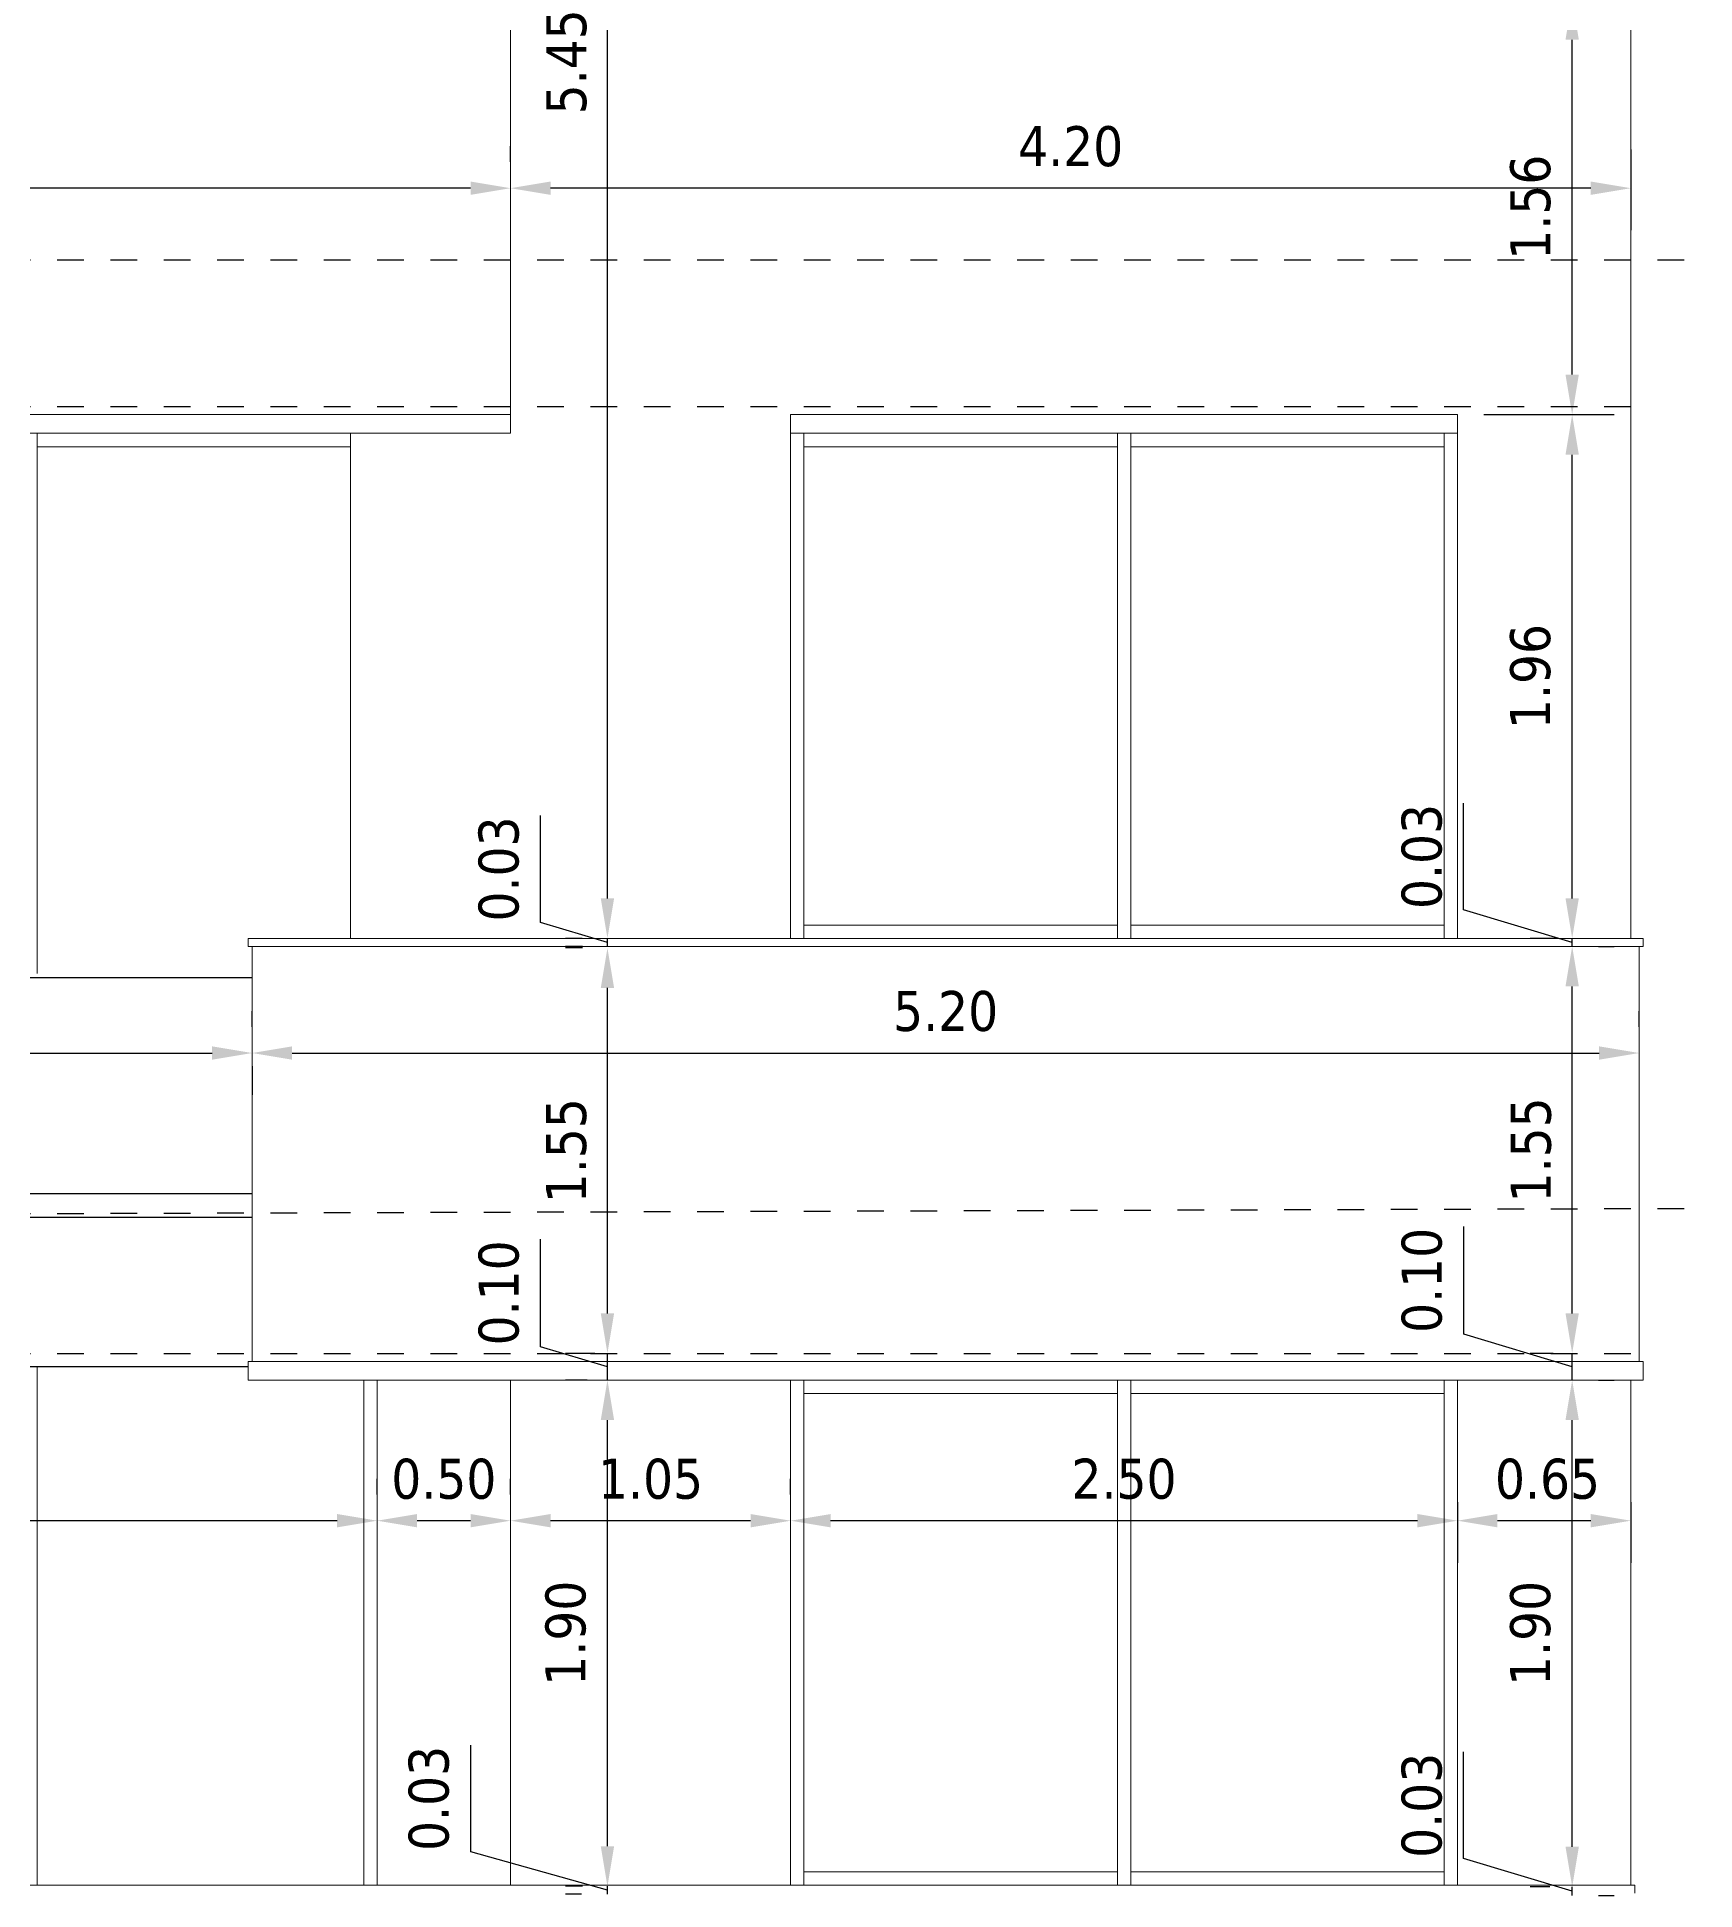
# Model space of a CAD drawing. Header units: millimetres. Extents: x 844 to 2732, y 457 to 943.
# Drawn here: x 2531.82 to 2538.04, y 471.3 to 478.25 of the extents above; entities that cross this region are included whole.
import ezdxf

# ---------------------------------------------------------------- set-up
doc = ezdxf.new("R2010")
doc.units = ezdxf.units.MM
doc.header["$LTSCALE"] = 0.01
doc.linetypes.add('ACAD_ISO03W100', pattern=[30, 12, -18])
doc.layers.add('05-Dim', color=5, linetype='Continuous')
for name, color, linetype, lineweight in [('A-GENM', 13, 'Continuous', 9), ('A-GLAZ-CWMG', 6, 'Continuous', 9), ('A-WALL', 3, 'Continuous', 9)]:
    doc.layers.add(name, color=color, linetype=linetype, lineweight=lineweight)
doc.styles.add('Tahoma', font='tahoma.ttf', dxfattribs={"height": 0.15})
doc.dimstyles.new('Diagonal_-_Centre_-_2_5mm_Arial', dxfattribs={"dimscale": 0.2, "dimtxt": 0.15, "dimasz": 0.75, "dimexe": 0.787402, "dimexo": 0.492126, "dimgap": 0.05, "dimtad": 0, "dimrnd": 0.01, "dimzin": 0, "dimdsep": 46, "dimtxsty": 'Tahoma', "dimcen": 0, "dimdle": 0.787402, "dimazin": 0, "dimtfac": 1, "dimtmove": 1, "dimatfit": 3, "dimfxl": 1, "dimtvp": 1, "dimtolj": 1, "dimtzin": 0, "dimarcsym": 1})

# ---------------------------------------------------------------- blocks, each defined once
blk = doc.blocks.new('Rectangular Mullion - 50 x 150mm-513995-South')
at = {"layer": 'A-GLAZ-CWMG'}
blk.add_line((-1.3076, 9.45), (-1.3076, 7.5562), dxfattribs=at)
blk = doc.blocks.new('Rectangular Mullion - 50 x 150mm-513993-South')
at = {"layer": 'A-GLAZ-CWMG'}
for p, q in [((-5.1326, 9.5), (-5.1326, 7.5562)), ((-5.0826, 7.5562), (-5.0826, 9.5))]:
    blk.add_line(p, q, dxfattribs=at)
blk = doc.blocks.new('Rectangular Mullion - 50 x 150mm-460803-South')
at = {"layer": 'A-GLAZ-CWMG'}
for q in [(-2.5326, 13), (-1.3576, 12.95)]:
    blk.add_line((-2.5326, 12.95), q, dxfattribs=at)
blk = doc.blocks.new('Rectangular Mullion - 50 x 150mm-460567-South')
at = {"layer": 'A-GLAZ-CWMG'}
for p, q in [((1.5674, 9.4), (1.5674, 9.45)), ((2.7424, 9.45), (2.7424, 9.4)), ((1.5674, 9.4), (2.7424, 9.4))]:
    blk.add_line(p, q, dxfattribs=at)
blk = doc.blocks.new('Rectangular Mullion - 50 x 150mm-460568-South')
at = {"layer": 'A-GLAZ-CWMG'}
for p, q in [((1.5174, 4.2), (1.5174, 4.25)), ((2.6924, 4.25), (1.5174, 4.25)), ((2.6924, 4.25), (2.6924, 4.2))]:
    blk.add_line(p, q, dxfattribs=at)
blk = doc.blocks.new('Rectangular Mullion - 50 x 150mm-540754-South')
at = {"layer": 'A-GLAZ-CWMG'}
blk.add_line((2.7424, 9.45), (2.7424, 7.5562), dxfattribs=at)
blk = doc.blocks.new('Rectangular Mullion - 50 x 150mm-540755-South')
at = {"layer": 'A-GLAZ-CWMG'}
blk.add_line((0.3424, 7.5562), (0.3424, 9.45), dxfattribs=at)
blk = doc.blocks.new('*D928')
at = {"layer": '05-Dim', "color": 0, "lineweight": -2, "transparency": 16777216}
for p, q in [((2527.4494, 474.4396), (2532.4807, 474.4396)), ((2527.2994, 474.3905), (2527.2994, 474.2822)), ((2532.6307, 474.3905), (2532.6307, 474.2822))]:
    blk.add_line(p, q, dxfattribs=at)
at = {"layer": '05-Dim', "color": 0, "transparency": 16777216}
for points in [[(2527.4494, 474.4646), (2527.4494, 474.4146), (2527.2994, 474.4396)], [(2532.4807, 474.4646), (2532.4807, 474.4146), (2532.6307, 474.4396)]]:
    blk.add_solid(points, dxfattribs=at)
at = {"layer": 'Defpoints', "color": 0, "transparency": 16777216}
for p in [(2527.2994, 474.489), (2532.6307, 474.489), (2532.6307, 474.4396)]:
    blk.add_point(p, dxfattribs=at)
at = {"layer": '05-Dim', "color": 0, "transparency": 16777216, "insert": (2529.9192, 474.5959), "char_height": 0.15, "attachment_point": 5, "style": 'Tahoma'}
blk.add_mtext('\\A1;5.35', dxfattribs=at)
blk = doc.blocks.new('*D929')
at = {"layer": '05-Dim', "color": 0, "lineweight": -2, "transparency": 16777216}
for p, q in [((2532.6307, 474.5381), (2532.6307, 474.5971)), ((2537.8307, 474.5381), (2537.8307, 474.5971)), ((2532.7807, 474.4396), (2537.6807, 474.4396))]:
    blk.add_line(p, q, dxfattribs=at)
at = {"layer": '05-Dim', "color": 0, "transparency": 16777216}
for points in [[(2532.7807, 474.4646), (2532.7807, 474.4146), (2532.6307, 474.4396)], [(2537.6807, 474.4646), (2537.6807, 474.4146), (2537.8307, 474.4396)]]:
    blk.add_solid(points, dxfattribs=at)
at = {"layer": 'Defpoints', "color": 0, "transparency": 16777216}
for p in [(2532.6307, 474.4396), (2537.8307, 474.4396), (2537.8307, 474.4396)]:
    blk.add_point(p, dxfattribs=at)
at = {"layer": '05-Dim', "color": 0, "transparency": 16777216, "insert": (2535.2307, 474.5959), "char_height": 0.15, "attachment_point": 5, "style": 'Tahoma'}
blk.add_mtext('\\A1;5.20', dxfattribs=at)
blk = doc.blocks.new('*D922')
at = {"layer": '05-Dim', "color": 0, "lineweight": -2, "transparency": 16777216}
for p, q in [((2533.45, 471.4444), (2533.45, 471.8446)), ((2533.9628, 471.3004), (2533.45, 471.4444)), ((2533.8692, 471.3149), (2533.8053, 471.3149)), ((2533.8657, 471.2859), (2533.8053, 471.2859)), ((2533.9628, 471.2859), (2533.9628, 471.3149)), ((2533.9628, 471.2859), (2533.9628, 471.3149))]:
    blk.add_line(p, q, dxfattribs=at)
at = {"layer": 'Defpoints', "color": 0, "transparency": 16777216}
for p in [(2533.9628, 471.3149), (2533.9641, 471.2859), (2533.9676, 471.3149)]:
    blk.add_point(p, dxfattribs=at)
at = {"layer": '05-Dim', "color": 0, "transparency": 16777216, "insert": (2533.2938, 471.6445), "char_height": 0.15, "attachment_point": 5, "rotation": 90, "style": 'Tahoma'}
blk.add_mtext('\\A1;0.03', dxfattribs=at)
blk = doc.blocks.new('*D958')
at = {"layer": '05-Dim', "color": 0, "lineweight": -2, "transparency": 16777216}
for p, q in [((2533.8864, 473.2133), (2533.8053, 473.2133)), ((2533.9628, 471.4649), (2533.9628, 473.0633)), ((2533.8692, 471.3149), (2533.8053, 471.3149))]:
    blk.add_line(p, q, dxfattribs=at)
at = {"layer": '05-Dim', "color": 0, "transparency": 16777216}
for points in [[(2533.9378, 473.0633), (2533.9878, 473.0633), (2533.9628, 473.2133)], [(2533.9378, 471.4649), (2533.9878, 471.4649), (2533.9628, 471.3149)]]:
    blk.add_solid(points, dxfattribs=at)
at = {"layer": 'Defpoints', "color": 0, "transparency": 16777216}
for p in [(2533.9628, 473.2133), (2533.9848, 473.2133), (2533.9676, 471.3149)]:
    blk.add_point(p, dxfattribs=at)
at = {"layer": '05-Dim', "color": 0, "transparency": 16777216, "insert": (2533.8066, 472.2641), "char_height": 0.15, "attachment_point": 5, "rotation": 90, "style": 'Tahoma'}
blk.add_mtext('\\A1;1.90', dxfattribs=at)
blk = doc.blocks.new('*D959')
at = {"layer": '05-Dim', "color": 0, "lineweight": -2, "transparency": 16777216}
for p, q in [((2533.7122, 473.3384), (2533.7122, 473.742)), ((2533.9628, 473.2633), (2533.7122, 473.3384)), ((2533.9157, 473.3133), (2533.8053, 473.3133)), ((2533.9628, 473.2133), (2533.9628, 473.3133)), ((2533.9628, 473.2133), (2533.9628, 473.3133)), ((2533.8864, 473.2133), (2533.8053, 473.2133))]:
    blk.add_line(p, q, dxfattribs=at)
at = {"layer": 'Defpoints', "color": 0, "transparency": 16777216}
for p in [(2533.9628, 473.3133), (2534.0141, 473.3133), (2533.9848, 473.2133)]:
    blk.add_point(p, dxfattribs=at)
at = {"layer": '05-Dim', "color": 0, "transparency": 16777216, "insert": (2533.5561, 473.5402), "char_height": 0.15, "attachment_point": 5, "rotation": 90, "style": 'Tahoma'}
blk.add_mtext('\\A1;0.10', dxfattribs=at)
blk = doc.blocks.new('*D960')
at = {"layer": '05-Dim', "color": 0, "lineweight": -2, "transparency": 16777216}
for p, q in [((2533.869, 474.8336), (2533.8053, 474.8336)), ((2533.9628, 473.4633), (2533.9628, 474.6836)), ((2533.9157, 473.3133), (2533.8053, 473.3133))]:
    blk.add_line(p, q, dxfattribs=at)
at = {"layer": '05-Dim', "color": 0, "transparency": 16777216}
for points in [[(2533.9378, 474.6836), (2533.9878, 474.6836), (2533.9628, 474.8336)], [(2533.9378, 473.4633), (2533.9878, 473.4633), (2533.9628, 473.3133)]]:
    blk.add_solid(points, dxfattribs=at)
at = {"layer": 'Defpoints', "color": 0, "transparency": 16777216}
for p in [(2533.9628, 474.8336), (2533.9674, 474.8336), (2534.0141, 473.3133)]:
    blk.add_point(p, dxfattribs=at)
at = {"layer": '05-Dim', "color": 0, "transparency": 16777216, "insert": (2533.8091, 474.0734), "char_height": 0.15, "attachment_point": 5, "rotation": 90, "style": 'Tahoma'}
blk.add_mtext('\\A1;1.55', dxfattribs=at)
blk = doc.blocks.new('*D961')
at = {"layer": '05-Dim', "color": 0, "lineweight": -2, "transparency": 16777216}
for p, q in [((2533.7122, 474.9296), (2533.7122, 475.3299)), ((2533.9628, 474.8544), (2533.7122, 474.9296)), ((2533.8675, 474.8694), (2533.8053, 474.8694)), ((2533.8688, 474.8394), (2533.8053, 474.8394)), ((2533.9628, 474.8394), (2533.9628, 474.8694)), ((2533.9628, 474.8394), (2533.9628, 474.8694))]:
    blk.add_line(p, q, dxfattribs=at)
at = {"layer": 'Defpoints', "color": 0, "transparency": 16777216}
for p in [(2533.9628, 474.8694), (2533.9659, 474.8694), (2533.9673, 474.8394)]:
    blk.add_point(p, dxfattribs=at)
at = {"layer": '05-Dim', "color": 0, "transparency": 16777216, "insert": (2533.5559, 475.1298), "char_height": 0.15, "attachment_point": 5, "rotation": 90, "style": 'Tahoma'}
blk.add_mtext('\\A1;0.03', dxfattribs=at)
blk = doc.blocks.new('*D962')
at = {"layer": '05-Dim', "color": 0, "lineweight": -2, "transparency": 16777216}
for p, q in [((2533.8803, 480.3205), (2533.8053, 480.3205)), ((2533.9628, 475.0194), (2533.9628, 480.1705)), ((2533.8675, 474.8694), (2533.8053, 474.8694))]:
    blk.add_line(p, q, dxfattribs=at)
at = {"layer": '05-Dim', "color": 0, "transparency": 16777216}
for points in [[(2533.9378, 480.1705), (2533.9878, 480.1705), (2533.9628, 480.3205)], [(2533.9378, 475.0194), (2533.9878, 475.0194), (2533.9628, 474.8694)]]:
    blk.add_solid(points, dxfattribs=at)
at = {"layer": 'Defpoints', "color": 0, "transparency": 16777216}
for p in [(2533.9628, 480.3205), (2533.9787, 480.3205), (2533.9659, 474.8694)]:
    blk.add_point(p, dxfattribs=at)
at = {"layer": '05-Dim', "color": 0, "transparency": 16777216, "insert": (2533.8096, 478.1564), "char_height": 0.15, "attachment_point": 5, "rotation": 90, "style": 'Tahoma'}
blk.add_mtext('\\A1;5.45', dxfattribs=at)
blk = doc.blocks.new('*D925')
at = {"layer": '05-Dim', "color": 0, "lineweight": -2, "transparency": 16777216}
for p, q in [((2537.1726, 471.4186), (2537.1726, 471.8189)), ((2537.5795, 471.2965), (2537.1726, 471.4186)), ((2537.4963, 471.313), (2537.422, 471.313)), ((2537.5795, 471.28), (2537.5795, 471.313)), ((2537.5795, 471.28), (2537.5795, 471.313)), ((2537.6778, 471.28), (2537.7369, 471.28))]:
    blk.add_line(p, q, dxfattribs=at)
at = {"layer": 'Defpoints', "color": 0, "transparency": 16777216}
for p in [(2537.5795, 471.313), (2537.5948, 471.313), (2537.5793, 471.28)]:
    blk.add_point(p, dxfattribs=at)
at = {"layer": '05-Dim', "color": 0, "transparency": 16777216, "insert": (2537.0164, 471.6187), "char_height": 0.15, "attachment_point": 5, "rotation": 90, "style": 'Tahoma'}
blk.add_mtext('\\A1;0.03', dxfattribs=at)
blk = doc.blocks.new('*D974')
at = {"layer": '05-Dim', "color": 0, "lineweight": -2, "transparency": 16777216}
for p, q in [((2537.6779, 473.2133), (2537.7369, 473.2133)), ((2537.5795, 471.463), (2537.5795, 473.0633)), ((2537.4963, 471.313), (2537.422, 471.313))]:
    blk.add_line(p, q, dxfattribs=at)
at = {"layer": '05-Dim', "color": 0, "transparency": 16777216}
for points in [[(2537.5545, 473.0633), (2537.6045, 473.0633), (2537.5795, 473.2133)], [(2537.5545, 471.463), (2537.6045, 471.463), (2537.5795, 471.313)]]:
    blk.add_solid(points, dxfattribs=at)
at = {"layer": 'Defpoints', "color": 0, "transparency": 16777216}
for p in [(2537.5795, 473.2133), (2537.5795, 473.2133), (2537.5948, 471.313)]:
    blk.add_point(p, dxfattribs=at)
at = {"layer": '05-Dim', "color": 0, "transparency": 16777216, "insert": (2537.4233, 472.2631), "char_height": 0.15, "attachment_point": 5, "rotation": 90, "style": 'Tahoma'}
blk.add_mtext('\\A1;1.90', dxfattribs=at)
blk = doc.blocks.new('*D975')
at = {"layer": '05-Dim', "color": 0, "lineweight": -2, "transparency": 16777216}
for p, q in [((2537.1728, 473.3853), (2537.1728, 473.7889)), ((2537.5795, 473.2633), (2537.1728, 473.3853)), ((2537.5085, 473.3133), (2537.422, 473.3133)), ((2537.5795, 473.2133), (2537.5795, 473.3133)), ((2537.5795, 473.2133), (2537.5795, 473.3133)), ((2537.6779, 473.2133), (2537.7369, 473.2133))]:
    blk.add_line(p, q, dxfattribs=at)
at = {"layer": 'Defpoints', "color": 0, "transparency": 16777216}
for p in [(2537.5795, 473.3133), (2537.6069, 473.3133), (2537.5795, 473.2133)]:
    blk.add_point(p, dxfattribs=at)
at = {"layer": '05-Dim', "color": 0, "transparency": 16777216, "insert": (2537.0166, 473.5871), "char_height": 0.15, "attachment_point": 5, "rotation": 90, "style": 'Tahoma'}
blk.add_mtext('\\A1;0.10', dxfattribs=at)
blk = doc.blocks.new('*D926')
at = {"layer": '05-Dim', "color": 0, "lineweight": -2, "transparency": 16777216}
for p, q in [((2537.6779, 474.8394), (2537.7369, 474.8394)), ((2537.5795, 473.4633), (2537.5795, 474.6894)), ((2537.5085, 473.3133), (2537.422, 473.3133))]:
    blk.add_line(p, q, dxfattribs=at)
at = {"layer": '05-Dim', "color": 0, "transparency": 16777216}
for points in [[(2537.5545, 474.6894), (2537.6045, 474.6894), (2537.5795, 474.8394)], [(2537.5545, 473.4633), (2537.6045, 473.4633), (2537.5795, 473.3133)]]:
    blk.add_solid(points, dxfattribs=at)
at = {"layer": 'Defpoints', "color": 0, "transparency": 16777216}
for p in [(2537.5795, 474.8394), (2537.5795, 474.8394), (2537.6069, 473.3133)]:
    blk.add_point(p, dxfattribs=at)
at = {"layer": '05-Dim', "color": 0, "transparency": 16777216, "insert": (2537.4258, 474.0764), "char_height": 0.15, "attachment_point": 5, "rotation": 90, "style": 'Tahoma'}
blk.add_mtext('\\A1;1.55', dxfattribs=at)
blk = doc.blocks.new('*D976')
at = {"layer": '05-Dim', "color": 0, "lineweight": -2, "transparency": 16777216}
for p, q in [((2537.1726, 474.9765), (2537.1726, 475.3768)), ((2537.5795, 474.8544), (2537.1726, 474.9765)), ((2537.5241, 474.8694), (2537.422, 474.8694)), ((2537.5795, 474.8394), (2537.5795, 474.8694)), ((2537.5795, 474.8394), (2537.5795, 474.8694)), ((2537.6779, 474.8394), (2537.7369, 474.8394))]:
    blk.add_line(p, q, dxfattribs=at)
at = {"layer": 'Defpoints', "color": 0, "transparency": 16777216}
for p in [(2537.5795, 474.8694), (2537.5795, 474.8394), (2537.6226, 474.8694)]:
    blk.add_point(p, dxfattribs=at)
at = {"layer": '05-Dim', "color": 0, "transparency": 16777216, "insert": (2537.0164, 475.1766), "char_height": 0.15, "attachment_point": 5, "rotation": 90, "style": 'Tahoma'}
blk.add_mtext('\\A1;0.03', dxfattribs=at)
blk = doc.blocks.new('*D977')
at = {"layer": '05-Dim', "color": 0, "lineweight": -2, "transparency": 16777216}
for p, q in [((2537.2478, 476.8333), (2537.7369, 476.8333)), ((2537.5795, 475.0194), (2537.5795, 476.6833)), ((2537.5241, 474.8694), (2537.422, 474.8694))]:
    blk.add_line(p, q, dxfattribs=at)
at = {"layer": '05-Dim', "color": 0, "transparency": 16777216}
for points in [[(2537.5545, 476.6833), (2537.6045, 476.6833), (2537.5795, 476.8333)], [(2537.5545, 475.0194), (2537.6045, 475.0194), (2537.5795, 474.8694)]]:
    blk.add_solid(points, dxfattribs=at)
at = {"layer": 'Defpoints', "color": 0, "transparency": 16777216}
for p in [(2537.1494, 476.8333), (2537.5795, 476.8333), (2537.6226, 474.8694)]:
    blk.add_point(p, dxfattribs=at)
at = {"layer": '05-Dim', "color": 0, "transparency": 16777216, "insert": (2537.4233, 475.8514), "char_height": 0.15, "attachment_point": 5, "rotation": 90, "style": 'Tahoma'}
blk.add_mtext('\\A1;1.96', dxfattribs=at)
blk = doc.blocks.new('*D978')
at = {"layer": '05-Dim', "color": 0, "lineweight": -2, "transparency": 16777216}
for p, q in [((2537.2478, 478.3894), (2537.7369, 478.3894)), ((2537.5795, 476.9833), (2537.5795, 478.2394)), ((2537.2478, 476.8333), (2537.7369, 476.8333))]:
    blk.add_line(p, q, dxfattribs=at)
at = {"layer": '05-Dim', "color": 0, "transparency": 16777216}
for points in [[(2537.5545, 478.2394), (2537.6045, 478.2394), (2537.5795, 478.3894)], [(2537.5545, 476.9833), (2537.6045, 476.9833), (2537.5795, 476.8333)]]:
    blk.add_solid(points, dxfattribs=at)
at = {"layer": 'Defpoints', "color": 0, "transparency": 16777216}
for p in [(2537.1494, 478.3894), (2537.5795, 478.3894), (2537.1494, 476.8333)]:
    blk.add_point(p, dxfattribs=at)
at = {"layer": '05-Dim', "color": 0, "transparency": 16777216, "insert": (2537.4235, 477.6114), "char_height": 0.15, "attachment_point": 5, "rotation": 90, "style": 'Tahoma'}
blk.add_mtext('\\A1;1.56', dxfattribs=at)
blk = doc.blocks.new('*D1039')
at = {"layer": '05-Dim', "color": 0, "lineweight": -2, "transparency": 16777216}
for p, q in [((2533.5994, 477.7809), (2533.5994, 477.84)), ((2537.7994, 477.8279), (2537.7994, 477.525)), ((2537.6494, 477.6825), (2533.7494, 477.6825))]:
    blk.add_line(p, q, dxfattribs=at)
at = {"layer": '05-Dim', "color": 0, "transparency": 16777216}
for points in [[(2533.7494, 477.7075), (2533.7494, 477.6575), (2533.5994, 477.6825)], [(2537.6494, 477.7075), (2537.6494, 477.6575), (2537.7994, 477.6825)]]:
    blk.add_solid(points, dxfattribs=at)
at = {"layer": 'Defpoints', "color": 0, "transparency": 16777216}
for p in [(2537.7994, 477.9264), (2533.5994, 477.6825), (2533.5994, 477.6825)]:
    blk.add_point(p, dxfattribs=at)
at = {"layer": '05-Dim', "color": 0, "transparency": 16777216, "insert": (2535.6994, 477.8387), "char_height": 0.15, "attachment_point": 5, "style": 'Tahoma'}
blk.add_mtext('\\A1;4.20', dxfattribs=at)
blk = doc.blocks.new('*D942')
at = {"layer": '05-Dim', "color": 0, "lineweight": -2, "transparency": 16777216}
for p, q in [((2527.2994, 477.7809), (2527.2994, 477.84)), ((2533.5994, 477.7809), (2533.5994, 477.84)), ((2533.4494, 477.6825), (2527.4494, 477.6825))]:
    blk.add_line(p, q, dxfattribs=at)
at = {"layer": '05-Dim', "color": 0, "transparency": 16777216}
for points in [[(2527.4494, 477.7075), (2527.4494, 477.6575), (2527.2994, 477.6825)], [(2533.4494, 477.7075), (2533.4494, 477.6575), (2533.5994, 477.6825)]]:
    blk.add_solid(points, dxfattribs=at)
at = {"layer": 'Defpoints', "color": 0, "transparency": 16777216}
for p in [(2527.2994, 477.6825), (2527.2994, 477.6825), (2533.5994, 477.6825)]:
    blk.add_point(p, dxfattribs=at)
at = {"layer": '05-Dim', "color": 0, "transparency": 16777216, "insert": (2530.4494, 477.8387), "char_height": 0.15, "attachment_point": 5, "style": 'Tahoma'}
blk.add_mtext('\\A1;6.30', dxfattribs=at)
blk = doc.blocks.new('*D1046')
at = {"layer": '05-Dim', "color": 0, "lineweight": -2, "transparency": 16777216}
for p, q in [((2537.1494, 472.7549), (2537.1494, 472.5283)), ((2537.7994, 472.7549), (2537.7994, 472.5283)), ((2537.6494, 472.6858), (2537.2994, 472.6858))]:
    blk.add_line(p, q, dxfattribs=at)
at = {"layer": '05-Dim', "color": 0, "transparency": 16777216}
for points in [[(2537.2994, 472.7108), (2537.2994, 472.6608), (2537.1494, 472.6858)], [(2537.6494, 472.7108), (2537.6494, 472.6608), (2537.7994, 472.6858)]]:
    blk.add_solid(points, dxfattribs=at)
at = {"layer": 'Defpoints', "color": 0, "transparency": 16777216}
for p in [(2537.1494, 472.8533), (2537.7994, 472.8533), (2537.1494, 472.6858)]:
    blk.add_point(p, dxfattribs=at)
at = {"layer": '05-Dim', "color": 0, "transparency": 16777216, "insert": (2537.4871, 472.8419), "char_height": 0.15, "attachment_point": 5, "style": 'Tahoma'}
blk.add_mtext('\\A1;0.65', dxfattribs=at)
blk = doc.blocks.new('*D1047')
at = {"layer": '05-Dim', "color": 0, "lineweight": -2, "transparency": 16777216}
for p, q in [((2534.6494, 472.7842), (2534.6494, 472.8433)), ((2537.1494, 472.7549), (2537.1494, 472.5283)), ((2536.9994, 472.6858), (2534.7994, 472.6858))]:
    blk.add_line(p, q, dxfattribs=at)
at = {"layer": '05-Dim', "color": 0, "transparency": 16777216}
for points in [[(2534.7994, 472.7108), (2534.7994, 472.6608), (2534.6494, 472.6858)], [(2536.9994, 472.7108), (2536.9994, 472.6608), (2537.1494, 472.6858)]]:
    blk.add_solid(points, dxfattribs=at)
at = {"layer": 'Defpoints', "color": 0, "transparency": 16777216}
for p in [(2537.1494, 472.8533), (2534.6494, 472.6858), (2534.6494, 472.6858)]:
    blk.add_point(p, dxfattribs=at)
at = {"layer": '05-Dim', "color": 0, "transparency": 16777216, "insert": (2535.8994, 472.842), "char_height": 0.15, "attachment_point": 5, "style": 'Tahoma'}
blk.add_mtext('\\A1;2.50', dxfattribs=at)
blk = doc.blocks.new('*D1048')
at = {"layer": '05-Dim', "color": 0, "lineweight": -2, "transparency": 16777216}
for p, q in [((2533.5994, 472.7842), (2533.5994, 472.8433)), ((2534.6494, 472.7842), (2534.6494, 472.8433)), ((2534.4994, 472.6858), (2533.7494, 472.6858))]:
    blk.add_line(p, q, dxfattribs=at)
at = {"layer": '05-Dim', "color": 0, "transparency": 16777216}
for points in [[(2533.7494, 472.7108), (2533.7494, 472.6608), (2533.5994, 472.6858)], [(2534.4994, 472.7108), (2534.4994, 472.6608), (2534.6494, 472.6858)]]:
    blk.add_solid(points, dxfattribs=at)
at = {"layer": 'Defpoints', "color": 0, "transparency": 16777216}
for p in [(2533.5994, 472.6858), (2533.5994, 472.6858), (2534.6494, 472.6858)]:
    blk.add_point(p, dxfattribs=at)
at = {"layer": '05-Dim', "color": 0, "transparency": 16777216, "insert": (2534.1244, 472.8419), "char_height": 0.15, "attachment_point": 5, "style": 'Tahoma'}
blk.add_mtext('\\A1;1.05', dxfattribs=at)
blk = doc.blocks.new('*D1049')
at = {"layer": '05-Dim', "color": 0, "lineweight": -2, "transparency": 16777216}
for p, q in [((2533.0994, 472.7842), (2533.0994, 472.8433)), ((2533.5994, 472.7842), (2533.5994, 472.8433)), ((2533.4494, 472.6858), (2533.2494, 472.6858))]:
    blk.add_line(p, q, dxfattribs=at)
at = {"layer": '05-Dim', "color": 0, "transparency": 16777216}
for points in [[(2533.2494, 472.7108), (2533.2494, 472.6608), (2533.0994, 472.6858)], [(2533.4494, 472.7108), (2533.4494, 472.6608), (2533.5994, 472.6858)]]:
    blk.add_solid(points, dxfattribs=at)
at = {"layer": 'Defpoints', "color": 0, "transparency": 16777216}
for p in [(2533.0994, 472.6858), (2533.0994, 472.6858), (2533.5994, 472.6858)]:
    blk.add_point(p, dxfattribs=at)
at = {"layer": '05-Dim', "color": 0, "transparency": 16777216, "insert": (2533.3494, 472.8419), "char_height": 0.15, "attachment_point": 5, "style": 'Tahoma'}
blk.add_mtext('\\A1;0.50', dxfattribs=at)
blk = doc.blocks.new('*D1050')
at = {"layer": '05-Dim', "color": 0, "lineweight": -2, "transparency": 16777216}
for p, q in [((2527.9494, 472.7842), (2527.9494, 472.8433)), ((2533.0994, 472.7842), (2533.0994, 472.8433)), ((2532.9494, 472.6858), (2528.0994, 472.6858))]:
    blk.add_line(p, q, dxfattribs=at)
at = {"layer": '05-Dim', "color": 0, "transparency": 16777216}
for points in [[(2528.0994, 472.7108), (2528.0994, 472.6608), (2527.9494, 472.6858)], [(2532.9494, 472.7108), (2532.9494, 472.6608), (2533.0994, 472.6858)]]:
    blk.add_solid(points, dxfattribs=at)
at = {"layer": 'Defpoints', "color": 0, "transparency": 16777216}
for p in [(2527.9494, 472.6858), (2527.9494, 472.6858), (2533.0994, 472.6858)]:
    blk.add_point(p, dxfattribs=at)
at = {"layer": '05-Dim', "color": 0, "transparency": 16777216, "insert": (2530.5244, 472.8394), "char_height": 0.15, "attachment_point": 5, "style": 'Tahoma'}
blk.add_mtext('\\A1;5.15', dxfattribs=at)

msp = doc.modelspace()

# ---------------------------------------------------------------- linework, layer by layer
at = {"layer": '05-Dim', "color": 5, "linetype": 'ACAD_ISO03W100', "ltscale": 0.5}
for p, q in [((2527.2994, 477.4133), (2539.9599, 477.4133)), ((2527.2994, 476.8633), (2537.7994, 476.8633)), ((2527.2994, 473.8233), (2539.9599, 473.8633)), ((2527.2994, 473.3133), (2537.7994, 473.3133))]:
    msp.add_line(p, q, dxfattribs=at)
at = {"layer": '05-Dim', "color": 4, "ltscale": 0.5}
for p, q in [((2527.2994, 474.7233), (2532.6307, 474.7233)), ((2527.2994, 473.9133), (2532.6307, 473.9133))]:
    msp.add_line(p, q, dxfattribs=at)
at = {"layer": '05-Dim', "color": 3, "ltscale": 0.5}
for p, q in [((2532.6307, 473.8233), (2527.2994, 473.8233)), ((2532.6157, 473.2633), (2527.2994, 473.2633))]:
    msp.add_line(p, q, dxfattribs=at)
at = {"layer": 'A-GENM', "color": 2}
for p, q in [((2533.5994, 476.8333), (2533.5994, 478.3894)), ((2527.6994, 476.8333), (2533.5994, 476.8333)), ((2533.5994, 476.8333), (2533.5994, 476.7633)), ((2533.5994, 476.7633), (2527.6994, 476.7633)), ((2532.6157, 474.8694), (2532.6157, 474.8394)), ((2532.6157, 474.8694), (2537.8454, 474.8694)), ((2537.8454, 474.8394), (2532.6157, 474.8394)), ((2532.6307, 474.8394), (2532.6307, 473.2833)), ((2532.6307, 473.9133), (2532.6307, 474.8394)), ((2537.8307, 473.2833), (2537.8307, 474.8394)), ((2537.8454, 474.8394), (2537.8454, 474.8694)), ((2532.6157, 473.2833), (2532.6157, 473.2133)), ((2533.0307, 473.2833), (2532.6157, 473.2833)), ((2533.0307, 473.2833), (2537.4307, 473.2833)), ((2537.8457, 473.2833), (2537.4307, 473.2833)), ((2537.8454, 473.2133), (2537.8454, 473.2833)), ((2537.8457, 473.2133), (2537.8457, 473.2833)), ((2532.6157, 473.2133), (2533.0307, 473.2133)), ((2537.4307, 473.2133), (2533.0307, 473.2133)), ((2537.4307, 473.2133), (2537.8457, 473.2133)), ((2527.6994, 471.3194), (2537.3994, 471.3194)), ((2537.8141, 471.3194), (2537.3994, 471.3194)), ((2537.8141, 471.2894), (2537.8141, 471.3194))]:
    msp.add_line(p, q, dxfattribs=at)
at = {"layer": 'A-GENM', "color": 3}
for p, q in [((2534.6494, 476.8333), (2534.6494, 476.7633)), ((2534.6644, 476.8333), (2534.6494, 476.8333)), ((2534.6644, 476.8333), (2537.1344, 476.8333)), ((2537.1494, 476.8333), (2537.1344, 476.8333)), ((2537.1494, 476.7633), (2537.1494, 476.8333)), ((2532.9994, 476.7633), (2532.9994, 474.8694)), ((2532.9994, 474.8694), (2532.9994, 476.7633)), ((2534.6494, 476.7633), (2534.6494, 474.8694)), ((2537.1494, 474.8694), (2537.1494, 476.7633)), ((2533.5994, 473.2133), (2533.5994, 471.3194)), ((2533.5994, 471.3194), (2533.5994, 473.2133)), ((2534.6494, 473.2133), (2534.6494, 471.3194)), ((2537.1494, 471.3194), (2537.1494, 473.2133)), ((2537.7994, 471.3194), (2537.7994, 473.2133))]:
    msp.add_line(p, q, dxfattribs=at)
at = {"layer": 'A-GENM', "color": 4}
for p, q in [((2534.6494, 476.7633), (2534.6644, 476.7633)), ((2537.1344, 476.7633), (2534.6644, 476.7633)), ((2537.1344, 476.7633), (2537.1494, 476.7633))]:
    msp.add_line(p, q, dxfattribs=at)
at = {"layer": 'A-GLAZ-CWMG', "color": 6}
for p, q in [((2531.8244, 474.7376), (2531.8244, 476.7633)), ((2535.8744, 476.7633), (2535.8744, 474.8694)), ((2535.9244, 474.8694), (2535.9244, 476.7633)), ((2535.8744, 473.2133), (2535.8744, 471.3194)), ((2535.9244, 471.3194), (2535.9244, 473.2133))]:
    msp.add_line(p, q, dxfattribs=at)
at = {"layer": 'A-WALL'}
for p, q in [((2537.7994, 474.8694), (2537.7994, 480.3133)), ((2533.5994, 473.2133), (2533.5994, 471.3194))]:
    msp.add_line(p, q, dxfattribs=at)
at = {"layer": 'A-WALL', "color": 4}
msp.add_line((2533.0994, 473.2133), (2533.0994, 471.3194), dxfattribs=at)

# ---------------------------------------------------------------- block references
at = {"layer": 'A-GLAZ-CWMG'}
for name, p in [('Rectangular Mullion - 50 x 150mm-460803-South', (2534.357, 463.7633)), ('Rectangular Mullion - 50 x 150mm-513993-South', (2536.907, 463.7633)), ('Rectangular Mullion - 50 x 150mm-513995-South', (2534.357, 463.7633))]:
    msp.add_blockref(name, p, dxfattribs=at)
at = {"layer": 'A-GLAZ-CWMG', "color": 6}
for name, p in [('Rectangular Mullion - 50 x 150mm-460567-South', (2533.132, 467.3133)), ('Rectangular Mullion - 50 x 150mm-540755-South', (2534.357, 467.3133)), ('Rectangular Mullion - 50 x 150mm-460567-South', (2534.357, 467.3133)), ('Rectangular Mullion - 50 x 150mm-540754-South', (2534.357, 467.3133)), ('Rectangular Mullion - 50 x 150mm-460568-South', (2533.182, 470.6694)), ('Rectangular Mullion - 50 x 150mm-460568-South', (2534.407, 470.6694)), ('Rectangular Mullion - 50 x 150mm-460567-South', (2533.132, 463.7633)), ('Rectangular Mullion - 50 x 150mm-540755-South', (2534.357, 463.7633)), ('Rectangular Mullion - 50 x 150mm-460567-South', (2534.357, 463.7633)), ('Rectangular Mullion - 50 x 150mm-540754-South', (2534.357, 463.7633)), ('Rectangular Mullion - 50 x 150mm-460568-South', (2533.182, 467.1194)), ('Rectangular Mullion - 50 x 150mm-460568-South', (2534.407, 467.1194))]:
    msp.add_blockref(name, p, dxfattribs=at)

# ---------------------------------------------------------------- dimensions: what is measured, and where the dimension line sits
at = {"layer": '05-Dim', "color": 6}
for base, p1, p2, picture, middle in [((2533.9628, 480.3205), (2533.9659, 474.8694), (2533.9787, 480.3205), '*D962', (2533.9628, 478.1564)), ((2533.9628, 471.3149), (2533.9641, 471.2859), (2533.9676, 471.3149), '*D922', (2533.45, 471.4544))]:
    dim = msp.add_linear_dim(base=base, p1=p1, p2=p2, angle=90, dimstyle='Diagonal_-_Centre_-_2_5mm_Arial', override={"dimpost": '<>'}, dxfattribs=at)
    dim.commit()
    dim.dimension.update_dxf_attribs({"geometry": picture, "text_midpoint": middle, "dimtype": 160})
for base, p1, p2, picture, middle in [((2537.5795, 478.3894), (2537.1494, 476.8333), (2537.1494, 478.3894), '*D978', (2537.4235, 477.6114)), ((2537.5795, 476.8333), (2537.6226, 474.8694), (2537.1494, 476.8333), '*D977', (2537.4233, 475.8514)), ((2533.9628, 474.8694), (2533.9673, 474.8394), (2533.9659, 474.8694), '*D961', (2533.5559, 474.9396)), ((2537.5795, 474.8694), (2537.5795, 474.8394), (2537.6226, 474.8694), '*D976', (2537.0164, 474.9865)), ((2537.5795, 473.3133), (2537.5795, 473.2133), (2537.6069, 473.3133), '*D975', (2537.0166, 473.3953)), ((2533.9628, 473.3133), (2533.9848, 473.2133), (2534.0141, 473.3133), '*D959', (2533.5561, 473.3484)), ((2533.9628, 473.2133), (2533.9676, 471.3149), (2533.9848, 473.2133), '*D958', (2533.8066, 472.2641)), ((2537.5795, 471.313), (2537.5793, 471.28), (2537.5948, 471.313), '*D925', (2537.0164, 471.4286))]:
    dim = msp.add_linear_dim(base=base, p1=p1, p2=p2, angle=90, dimstyle='Diagonal_-_Centre_-_2_5mm_Arial', override={"dimpost": '<>'}, dxfattribs=at)
    dim.commit()
    dim.dimension.update_dxf_attribs({"geometry": picture, "text_midpoint": middle})
for base, p1, p2, picture, middle in [((2527.2994, 477.6825), (2533.5994, 477.6825), (2527.2994, 477.6825), '*D942', (2530.4494, 477.8387)), ((2533.5994, 477.6825), (2537.7994, 477.9264), (2533.5994, 477.6825), '*D1039', (2535.6994, 477.8387)), ((2527.9494, 472.6858), (2533.0994, 472.6858), (2527.9494, 472.6858), '*D1050', (2530.5244, 472.8394)), ((2533.0994, 472.6858), (2533.5994, 472.6858), (2533.0994, 472.6858), '*D1049', (2533.3494, 472.8419)), ((2533.5994, 472.6858), (2534.6494, 472.6858), (2533.5994, 472.6858), '*D1048', (2534.1244, 472.8419)), ((2534.6494, 472.6858), (2537.1494, 472.8533), (2534.6494, 472.6858), '*D1047', (2535.8994, 472.842))]:
    dim = msp.add_linear_dim(base=base, p1=p1, p2=p2, dimstyle='Diagonal_-_Centre_-_2_5mm_Arial', override={"dimpost": '<>'}, dxfattribs=at)
    dim.commit()
    dim.dimension.update_dxf_attribs({"geometry": picture, "text_midpoint": middle})
for base, p1, p2, text, picture, middle in [((2533.9628, 474.8336), (2534.0141, 473.3133), (2533.9674, 474.8336), '1.55', '*D960', (2533.8091, 474.0734)), ((2537.5795, 474.8394), (2537.6069, 473.3133), (2537.5795, 474.8394), '1.55', '*D926', (2537.4258, 474.0764)), ((2537.5795, 473.2133), (2537.5948, 471.313), (2537.5795, 473.2133), '1.90', '*D974', (2537.4233, 472.2631))]:
    dim = msp.add_linear_dim(base=base, p1=p1, p2=p2, angle=90, text=text, dimstyle='Diagonal_-_Centre_-_2_5mm_Arial', override={"dimpost": '<>'}, dxfattribs=at)
    dim.commit()
    dim.dimension.update_dxf_attribs({"geometry": picture, "text_midpoint": middle})
dim = msp.add_linear_dim(base=(2532.6307, 474.4396), p1=(2527.2994, 474.489), p2=(2532.6307, 474.489), text='5.35', dimstyle='Diagonal_-_Centre_-_2_5mm_Arial', override={"dimpost": '<>'}, dxfattribs=at)
dim.commit()
dim.dimension.update_dxf_attribs({"geometry": '*D928', "text_midpoint": (2529.9192, 474.4396), "dimtype": 160})
for base, p1, p2, picture, middle in [((2537.8307, 474.4396), (2532.6307, 474.4396), (2537.8307, 474.4396), '*D929', (2535.2307, 474.4396)), ((2537.1494, 472.6858), (2537.7994, 472.8533), (2537.1494, 472.8533), '*D1046', (2537.4871, 472.6858))]:
    dim = msp.add_linear_dim(base=base, p1=p1, p2=p2, dimstyle='Diagonal_-_Centre_-_2_5mm_Arial', override={"dimpost": '<>'}, dxfattribs=at)
    dim.commit()
    dim.dimension.update_dxf_attribs({"geometry": picture, "text_midpoint": middle, "dimtype": 160})

doc.saveas('drawing.dxf')
